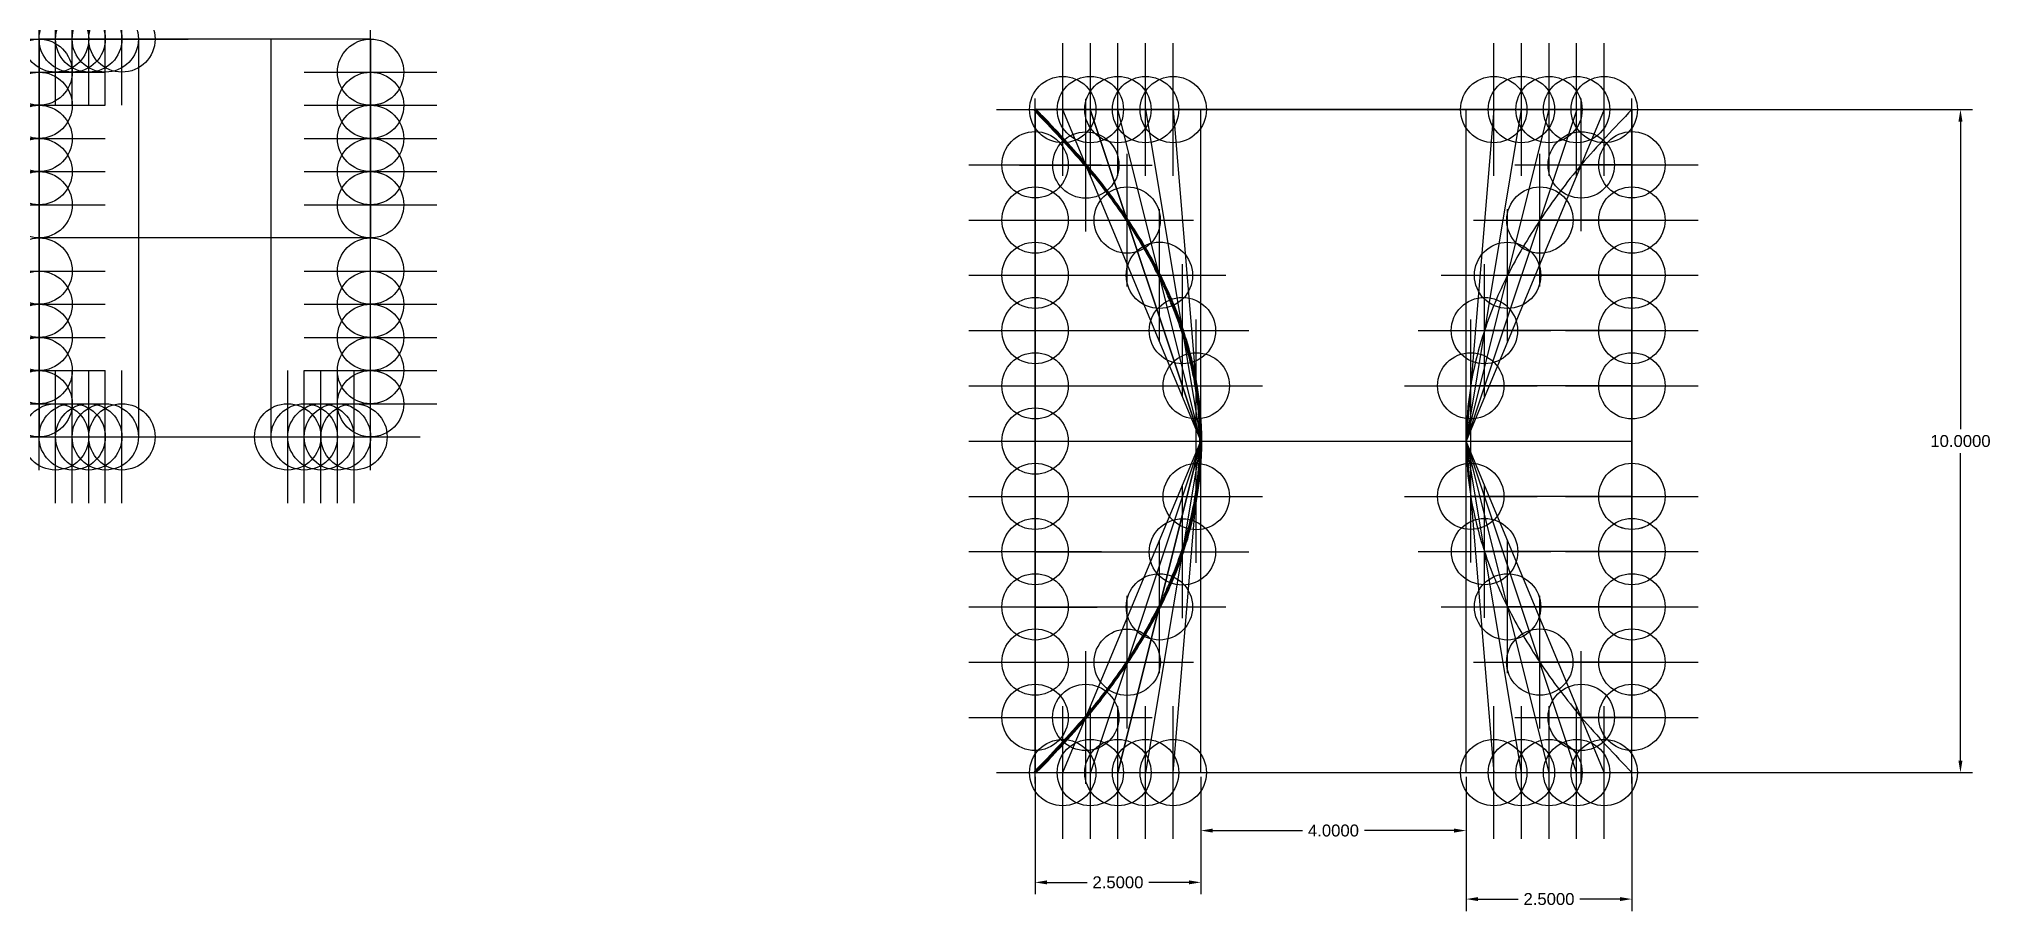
# Model space of a CAD drawing. Header units: inches. Extents: x 17.5 to 46.9, y 2.9 to 16.
import ezdxf

# ---------------------------------------------------------------- set-up
doc = ezdxf.new("R2010")
doc.units = ezdxf.units.IN
doc.header["$MEASUREMENT"] = 0
doc.header["$PDMODE"] = 34
doc.header["$PDSIZE"] = -3
doc.styles.get("Standard").update_dxf_attribs({"font": 'arial.ttf'})
doc.dimstyles.get("Standard").update_dxf_attribs({"dimtxt": 0.18, "dimasz": 0.18, "dimexe": 0.18, "dimexo": 0.0625, "dimgap": 0.09, "dimtad": 0, "dimtih": 1, "dimtoh": 1, "dimdec": 4, "dimzin": 0, "dimdsep": 46, "dimtxsty": 'Standard', "dimcen": 0.09, "dimadec": 0, "dimazin": 0, "dimtfac": 1, "dimtdec": 4, "dimtofl": 0, "dimtmove": 0, "dimatfit": 3, "dimfxl": 1, "dimtolj": 1, "dimtzin": 0, "dimarcsym": 0})

# ---------------------------------------------------------------- blocks, each defined once
blk = doc.blocks.new('*D2')
at = {"color": 0, "lineweight": -2, "transparency": 16777216}
for p, q in [((41.577, 14.979), (46.649, 14.979)), ((46.469, 14.799), (46.469, 10.161)), ((46.469, 5.159), (46.469, 9.797)), ((41.577, 4.979), (46.649, 4.979))]:
    blk.add_line(p, q, dxfattribs=at)
at = {"color": 0, "transparency": 16777216}
for points in [[(46.439, 14.799), (46.499, 14.799), (46.469, 14.979)], [(46.439, 5.159), (46.499, 5.159), (46.469, 4.979)]]:
    blk.add_solid(points, dxfattribs=at)
at = {"layer": 'Defpoints', "color": 0, "transparency": 16777216}
for p in [(41.514, 14.979), (41.514, 4.979), (46.469, 4.979)]:
    blk.add_point(p, dxfattribs=at)
at = {"color": 0, "transparency": 16777216, "insert": (46.469, 9.979), "char_height": 0.18, "attachment_point": 5}
blk.add_mtext('\\A1;10.0000', dxfattribs=at)
blk = doc.blocks.new('*D3')
at = {"color": 0, "lineweight": -2, "transparency": 16777216}
for p, q in [((32.514, 4.917), (32.514, 3.144)), ((35.014, 4.917), (35.014, 3.144)), ((32.694, 3.324), (33.299, 3.324)), ((34.834, 3.324), (34.229, 3.324))]:
    blk.add_line(p, q, dxfattribs=at)
at = {"color": 0, "transparency": 16777216}
for points in [[(32.694, 3.354), (32.694, 3.294), (32.514, 3.324)], [(34.834, 3.354), (34.834, 3.294), (35.014, 3.324)]]:
    blk.add_solid(points, dxfattribs=at)
at = {"layer": 'Defpoints', "color": 0, "transparency": 16777216}
for p in [(32.514, 4.979), (35.014, 4.979), (35.014, 3.324)]:
    blk.add_point(p, dxfattribs=at)
at = {"color": 0, "transparency": 16777216, "insert": (33.764, 3.324), "char_height": 0.18, "attachment_point": 5}
blk.add_mtext('\\A1;2.5000', dxfattribs=at)
blk = doc.blocks.new('*D4')
at = {"color": 0, "lineweight": -2, "transparency": 16777216}
for p, q in [((35.014, 4.917), (35.014, 3.925)), ((39.014, 4.917), (39.014, 3.925)), ((35.194, 4.105), (36.547, 4.105)), ((38.834, 4.105), (37.481, 4.105))]:
    blk.add_line(p, q, dxfattribs=at)
at = {"color": 0, "transparency": 16777216}
for points in [[(35.194, 4.135), (35.194, 4.075), (35.014, 4.105)], [(38.834, 4.135), (38.834, 4.075), (39.014, 4.105)]]:
    blk.add_solid(points, dxfattribs=at)
at = {"layer": 'Defpoints', "color": 0, "transparency": 16777216}
for p in [(35.014, 4.979), (39.014, 4.979), (39.014, 4.105)]:
    blk.add_point(p, dxfattribs=at)
at = {"color": 0, "transparency": 16777216, "insert": (37.014, 4.105), "char_height": 0.18, "attachment_point": 5}
blk.add_mtext('\\A1;4.0000', dxfattribs=at)
blk = doc.blocks.new('*D5')
at = {"color": 0, "lineweight": -2, "transparency": 16777216}
for p, q in [((39.014, 4.917), (39.014, 2.892)), ((41.514, 4.917), (41.514, 2.892)), ((39.194, 3.072), (39.799, 3.072)), ((41.334, 3.072), (40.729, 3.072))]:
    blk.add_line(p, q, dxfattribs=at)
at = {"color": 0, "transparency": 16777216}
for points in [[(39.194, 3.102), (39.194, 3.042), (39.014, 3.072)], [(41.334, 3.102), (41.334, 3.042), (41.514, 3.072)]]:
    blk.add_solid(points, dxfattribs=at)
at = {"layer": 'Defpoints', "color": 0, "transparency": 16777216}
for p in [(39.014, 4.979), (41.514, 4.979), (41.514, 3.072)]:
    blk.add_point(p, dxfattribs=at)
at = {"color": 0, "transparency": 16777216, "insert": (40.264, 3.072), "char_height": 0.18, "attachment_point": 5}
blk.add_mtext('\\A1;2.5000', dxfattribs=at)

msp = doc.modelspace()

# ---------------------------------------------------------------- linework, layer by layer
for p, q in [((22.49386, 16.04313), (17.49386, 16.04313)), ((17.49386, 16.04313), (17.49386, 16.04313)), ((17.49386, 16.04313), (17.49386, 10.04313)), ((17.49386, 16.04313), (18.99386, 16.04313)), ((17.49386, 16.04313), (17.49386, 13.04313)), ((18.99386, 16.04313), (18.99386, 10.04313)), ((20.99386, 10.04313), (20.99386, 16.04313)), ((22.49386, 10.04313), (22.49386, 16.04313)), ((22.49386, 16.04313), (22.49386, 13.04313)), ((32.5143, 14.97933), (32.5143, 4.97933)), ((41.5143, 14.97933), (32.5143, 14.97933)), ((32.5143, 14.97933), (37.0143, 14.97933)), ((32.5143, 14.97933), (35.0143, 14.97933)), ((32.5143, 14.97933), (32.5143, 14.14145)), ((33.3473, 14.97933), (32.9303, 14.97933)), ((32.9303, 14.97933), (35.0143, 9.97933)), ((33.7643, 14.97933), (33.3473, 14.97933)), ((33.3473, 14.97933), (35.0143, 9.97933)), ((35.0143, 9.97933), (33.3473, 14.97933)), ((35.0143, 9.97933), (33.7643, 14.97933)), ((35.0143, 9.97933), (33.7643, 14.97933)), ((33.7643, 14.97933), (34.1813, 14.97933)), ((34.1813, 14.97933), (35.0143, 9.97933)), ((34.7643, 14.97933), (34.59767, 14.97933)), ((34.59767, 14.97933), (35.0143, 9.97933)), ((35.0143, 4.97933), (35.0143, 14.97933)), ((35.0143, 14.97933), (39.0143, 14.97933)), ((39.0143, 4.97933), (39.0143, 14.97933)), ((39.0143, 14.97933), (41.5143, 14.97933)), ((41.09753, 14.97933), (39.0143, 9.97933)), ((39.0143, 9.97933), (40.2643, 14.97933)), ((40.6843, 14.97933), (39.0143, 9.97933)), ((39.0143, 9.97933), (40.2643, 14.97933)), ((39.8443, 14.97933), (39.0143, 9.97933)), ((39.0143, 9.97933), (39.0143, 14.97933)), ((39.0143, 14.97933), (39.43129, 14.97933)), ((39.43129, 14.97933), (39.0143, 9.97933)), ((40.2643, 14.97933), (39.8443, 14.97933)), ((40.2643, 14.97933), (40.6843, 14.97933)), ((41.5143, 14.97933), (41.09753, 14.97933)), ((41.5143, 4.97933), (41.5143, 14.97933)), ((41.5143, 14.97933), (41.5143, 9.97933)), ((41.5143, 14.97933), (41.5143, 14.14527)), ((32.5143, 14.14145), (32.5143, 13.3129)), ((32.5143, 14.14145), (33.27953, 14.14145)), ((41.5143, 14.14527), (40.75002, 14.14527)), ((41.5143, 14.14527), (41.5143, 13.31247)), ((32.5143, 13.3129), (32.5143, 12.48)), ((32.5143, 13.3129), (33.90289, 13.3129)), ((41.5143, 13.31247), (40.12757, 13.31247)), ((41.5143, 13.31247), (41.5143, 12.47933)), ((22.49386, 13.04313), (17.49386, 13.04313)), ((17.49386, 13.04313), (17.49386, 10.04313)), ((22.49386, 10.04313), (22.49386, 13.04313)), ((32.5143, 12.48), (32.5143, 11.6457)), ((32.5143, 12.48), (34.38929, 12.4794)), ((41.5143, 12.47933), (39.6393, 12.47933)), ((41.5143, 12.47933), (41.5143, 11.64611)), ((32.5143, 11.6457), (32.5143, 10.81272)), ((32.5143, 11.6457), (34.73669, 11.6457)), ((41.5143, 11.64611), (39.29099, 11.64611)), ((41.5143, 11.64611), (41.5143, 10.81243)), ((32.5143, 10.81272), (34.94486, 10.81272)), ((41.5143, 10.81243), (39.08378, 10.81243)), ((17.49386, 10.04313), (22.49386, 10.04313)), ((17.49386, 10.04313), (18.99386, 10.04313)), ((18.99386, 10.04313), (20.99386, 10.04313)), ((18.99386, 10.04313), (20.99386, 10.04313)), ((20.99386, 10.04313), (22.49386, 10.04313)), ((32.5143, 9.97933), (41.5143, 9.97933)), ((32.5143, 9.97933), (32.5143, 9.14136)), ((32.9313, 4.97933), (35.0143, 9.97933)), ((35.0143, 9.97933), (33.3483, 4.97933)), ((33.7643, 4.97933), (35.0143, 9.97933)), ((35.0143, 9.97933), (33.7643, 4.97933)), ((35.0143, 9.97933), (34.1813, 4.97933)), ((34.5983, 4.97933), (35.0143, 9.97933)), ((39.8483, 4.97933), (39.0143, 9.97933)), ((39.0143, 9.97933), (39.4313, 4.97933)), ((40.2643, 4.97933), (39.0143, 9.97933)), ((40.6813, 4.97933), (39.0143, 9.97933)), ((41.0983, 4.97933), (39.0143, 9.97933)), ((41.5143, 9.97933), (41.5143, 9.14601)), ((32.5143, 9.14136), (32.5143, 8.3073)), ((32.5143, 9.14136), (34.94459, 9.14136)), ((41.5143, 9.14601), (39.0838, 9.14601)), ((41.5143, 9.14601), (41.5143, 8.31271)), ((32.5143, 8.3073), (32.5143, 7.4679)), ((32.5143, 8.3073), (34.5963, 8.3073)), ((34.5963, 8.3073), (34.73575, 8.3073)), ((41.5143, 8.31271), (39.2923, 8.31271)), ((41.5143, 8.31271), (41.5143, 7.47882)), ((32.5143, 7.4679), (34.3893, 7.47933)), ((32.5143, 7.4679), (32.5143, 6.64453)), ((41.5143, 7.47882), (39.6393, 7.47933)), ((41.5143, 7.47882), (41.5143, 6.646)), ((32.5143, 6.64453), (32.5143, 5.81085)), ((32.5143, 6.64453), (33.90315, 6.64453)), ((41.5143, 6.646), (40.12564, 6.646)), ((41.5143, 6.646), (41.5143, 5.81267)), ((32.5143, 5.81085), (33.27772, 5.81085)), ((41.5143, 5.81267), (40.75097, 5.81267)), ((32.5143, 4.97933), (41.5143, 4.97933)), ((32.5143, 4.97933), (37.0143, 4.97933)), ((32.5143, 4.97933), (35.0143, 4.97933)), ((32.5143, 4.97933), (35.0143, 4.97933)), ((32.5143, 4.97933), (32.9313, 4.97933)), ((32.5143, 4.97933), (32.9313, 4.97933)), ((32.9313, 4.97933), (33.3483, 4.97933)), ((33.3483, 4.97933), (33.7643, 4.97933)), ((33.7643, 4.97933), (34.1813, 4.97933)), ((34.1813, 4.97933), (34.5983, 4.97933)), ((35.0143, 4.97933), (39.0143, 4.97933)), ((35.0143, 4.97933), (39.0143, 4.97933)), ((39.0143, 4.97933), (41.5143, 4.97933)), ((39.0143, 4.97933), (41.5143, 4.97933)), ((39.0143, 4.97933), (39.4313, 4.97933)), ((39.4313, 4.97933), (39.4313, 4.97933)), ((39.4313, 4.97933), (39.8483, 4.97933)), ((39.4313, 4.97933), (40.2643, 4.97933)), ((40.2643, 4.97933), (40.6813, 4.97933)), ((40.6813, 4.97933), (41.0983, 4.97933))]:
    msp.add_line(p, q)
at = {"color": 40, "linetype": 'Continuous', "lineweight": 100, "true_color": 0xf8d731}
msp.add_spline([(32.5143, 4.97933), (33.27772, 5.81085), (33.90315, 6.64453), (34.3893, 7.47933), (34.73575, 8.3073), (34.94459, 9.14136), (34.94459, 10.81601), (34.73669, 11.6457), (34.3893, 12.47933), (33.90289, 13.3129), (33.27953, 14.14145), (32.5143, 14.97933)], degree=3, dxfattribs=at)
at = {"color": 40, "true_color": 0xf8d731}
msp.add_spline([(41.5143, 14.97933), (40.75002, 14.14527), (40.12757, 13.31247), (39.6393, 12.47933), (39.29099, 11.64611), (39.08378, 10.81243), (39.0838, 9.14601), (39.2923, 8.31271), (39.6393, 7.47933), (40.12564, 6.646), (40.75097, 5.81267), (41.5143, 4.97933)], degree=3, dxfattribs=at)
for p in [(17.74386, 16.04313), (17.99386, 16.04313), (18.24386, 16.04313), (18.49386, 16.04313), (18.74386, 16.04313), (17.49386, 15.54313), (22.49386, 15.54313), (17.49386, 15.04313), (22.49386, 15.04313), (32.93097, 14.97933), (33.34764, 14.97933), (33.7643, 14.97933), (34.18097, 14.97933), (34.59764, 14.97933), (39.43097, 14.97933), (39.84764, 14.97933), (40.2643, 14.97933), (40.68097, 14.97933), (41.09764, 14.97933), (17.49386, 14.54313), (22.49386, 14.54313), (32.5143, 14.146), (33.27953, 14.14145), (40.75002, 14.14527), (41.5143, 14.146), (17.49386, 14.04313), (22.49386, 14.04313), (17.49386, 13.54313), (22.49386, 13.54313), (32.5143, 13.31266), (33.90289, 13.3129), (40.12757, 13.31247), (41.5143, 13.31266), (17.49386, 12.54313), (22.49386, 12.54313), (32.5143, 12.47933), (34.38929, 12.4794), (39.6393, 12.47933), (41.5143, 12.47933), (17.49386, 12.04313), (22.49386, 12.04313), (17.49386, 11.54313), (22.49386, 11.54313), (32.5143, 11.646), (34.73669, 11.6457), (39.29099, 11.64611), (41.5143, 11.646), (17.49386, 11.04313), (22.49386, 11.04313), (32.5143, 10.81266), (34.94486, 10.81272), (39.08378, 10.81243), (41.5143, 10.81266), (17.49386, 10.54313), (22.49386, 10.54313), (17.74386, 10.04313), (17.99386, 10.04313), (18.24386, 10.04313), (18.49386, 10.04313), (18.74386, 10.04313), (21.24386, 10.04313), (21.49386, 10.04313), (21.74386, 10.04313), (21.99386, 10.04313), (22.24386, 10.04313), (32.5143, 9.97933), (32.5143, 9.146), (34.94459, 9.14136), (39.0838, 9.14601), (41.5143, 9.14606), (41.5143, 9.146), (32.5143, 8.31266), (34.73575, 8.3073), (39.2923, 8.31271), (41.5143, 8.31266), (32.5143, 7.47933), (34.3893, 7.47933), (39.6393, 7.47933), (41.5143, 7.47933), (32.5143, 6.646), (33.90315, 6.64453), (40.12564, 6.646), (41.5143, 6.646), (32.5143, 5.81266), (33.27772, 5.81085), (40.75097, 5.81267), (41.5143, 5.81266), (32.93097, 4.97933), (33.34764, 4.97933), (33.7643, 4.97933), (34.18097, 4.97933), (34.59764, 4.97933), (39.43097, 4.97933), (39.84764, 4.97933), (40.2643, 4.97933), (40.68097, 4.97933), (41.09764, 4.97933)]:
    msp.add_point(p)

# ---------------------------------------------------------------- dimensions: what is measured, and where the dimension line sits
dim = msp.add_aligned_dim(p1=(41.5143, 14.97933), p2=(41.5143, 4.97933), distance=4.95517, dimstyle='Standard')
dim.commit()
dim.dimension.update_dxf_attribs({"geometry": '*D2', "text_midpoint": (46.46948, 9.97933)})
for base, p1, p2, picture, middle in [((35.0143, 3.32423), (32.5143, 4.97933), (35.0143, 4.97933), '*D3', (33.7643, 3.32423)), ((39.0143, 4.10462), (35.0143, 4.97933), (39.0143, 4.97933), '*D4', (37.0143, 4.10462)), ((41.5143, 3.07249), (39.0143, 4.97933), (41.5143, 4.97933), '*D5', (40.2643, 3.07249))]:
    dim = msp.add_linear_dim(base=base, p1=p1, p2=p2, dimstyle='Standard')
    dim.commit()
    dim.dimension.update_dxf_attribs({"geometry": picture, "text_midpoint": middle})

doc.saveas('drawing.dxf')
